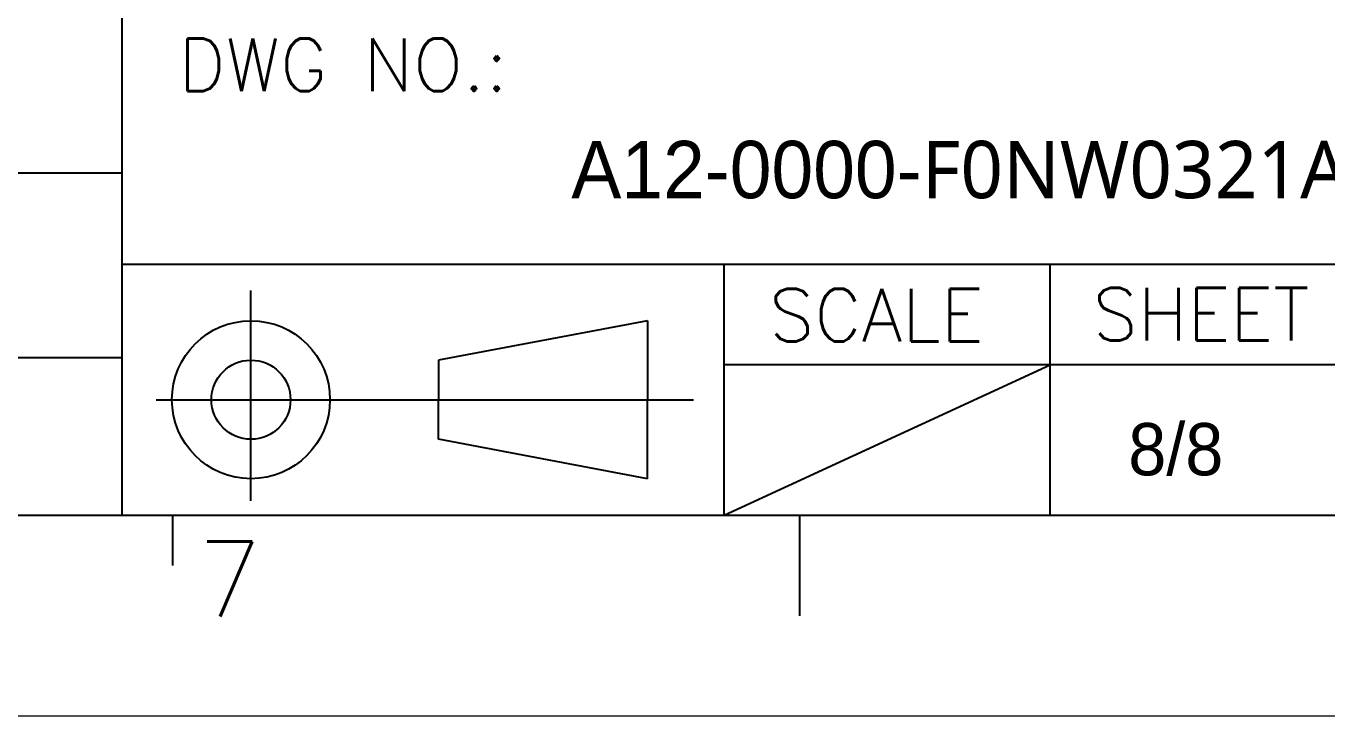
# Model space of a CAD drawing. Header units: millimetres. Extents: x 3440 to 3572, y 2 to 96.
# Drawn here: x 3546.63 to 3563.32, y 2.26 to 11.1 of the extents above; entities that cross this region are included whole.
import ezdxf

# ---------------------------------------------------------------- set-up
doc = ezdxf.new("R2010")
doc.units = ezdxf.units.MM
doc.header["$LTSCALE"] = 23.1
doc.linetypes.add('CENTER', pattern=[50.8, 31.75, -6.35, 6.35, -6.35])
doc.linetypes.add('PHANTOM', pattern=[29.5, 9.5, -1.5, 3, -1.5, 3, -1.5, 9.5])
doc.layers.get('0').update_dxf_attribs({"linetype": 'CONTINUOUS'})
doc.layers.add('0PAPERF', color=2, linetype='PHANTOM', lineweight=0, plot=False)
doc.styles.add('SIMPLEX', font='simplex.shx')
doc.styles.get("Standard").update_dxf_attribs({"font": 'simplex.shx', "width": 0.8})

msp = doc.modelspace()

# ---------------------------------------------------------------- linework, layer by layer
for p, q in [((3547.868, 4.828), (3547.868, 15.12)), ((3547.868, 9.216), (3524.068, 9.216)), ((3568.129, 8.044), (3547.868, 8.044)), ((3555.586, 4.828), (3555.586, 8.044)), ((3559.767, 4.828), (3559.767, 8.044)), ((3554.602, 7.323), (3551.922, 6.817)), ((3554.602, 7.323), (3554.602, 6.31)), ((3532.109, 6.852), (3547.868, 6.852)), ((3551.922, 6.817), (3551.922, 6.31)), ((3568.129, 6.758), (3555.586, 6.758)), ((3555.586, 4.828), (3559.767, 6.758)), ((3551.922, 5.803), (3551.922, 6.31)), ((3554.602, 5.297), (3554.602, 6.31)), ((3554.602, 5.297), (3551.922, 5.803)), ((3443.987, 4.828), (3568.129, 4.828)), ((3548.511, 4.828), (3548.511, 4.185)), ((3556.551, 4.828), (3556.551, 3.541))]:
    msp.add_line(p, q)
at = {"linetype": 'CENTER', "ltscale": 0.05}
for p, q in [((3549.519, 5.013), (3549.519, 7.709)), ((3548.304, 6.31), (3555.192, 6.31))]:
    msp.add_line(p, q, dxfattribs=at)
for radius in [1.013, 0.507]:
    msp.add_circle((3549.519, 6.31), radius)
at = {"layer": '0PAPERF'}
msp.add_line((3440.288, 2.255), (3572.183, 2.255), dxfattribs=at)

# ---------------------------------------------------------------- texts
at = {"style": 'SIMPLEX'}
for s, height, p in [('DWG NO.:', 0.6754, (3548.588, 10.268)), ('SCALE ', 0.6754, (3556.163, 7.057)), ('SHEET', 0.6754, (3560.311, 7.068)), ('7', 0.965, (3548.833, 3.529))]:
    msp.add_text(s, height=height, dxfattribs=at).set_placement(p)
at = {"insert": (3553.627, 9.629), "char_height": 0.73525, "width": 12.75214, "attachment_point": 1, "style": 'SIMPLEX'}
msp.add_mtext('{\\fPMingLiU|b0|i0|c136|p0;A12-0000-\\fMicrosoft JhengHei|b0|i0|c136|p0;\\C0;F0NW0321A00}', dxfattribs=at)
at = {"linetype": 'Continuous', "insert": (3560.769, 6.011), "char_height": 0.67003, "width": 9.69547, "attachment_point": 1}
msp.add_mtext('{\\fPMingLiU|b0|i0|c136|p0;\\W1;8/8}', dxfattribs=at)

doc.saveas('drawing.dxf')
